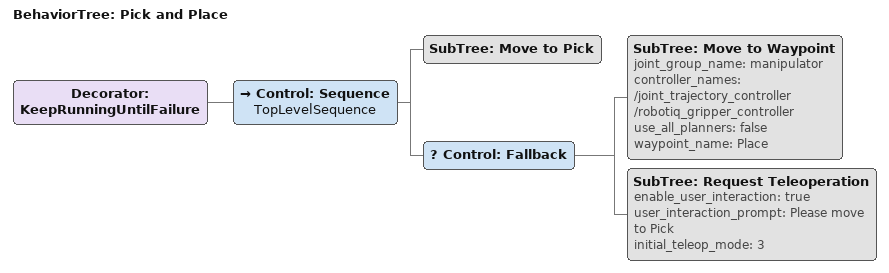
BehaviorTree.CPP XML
<?xml version='1.0' encoding='UTF-8'?>
<root BTCPP_format="4" main_tree_to_execute="Pick and Place">
  <BehaviorTree ID="Pick and Place" _description="" _hardcoded="false">
    <Decorator ID="KeepRunningUntilFailure">
      <Control ID="Sequence" name="TopLevelSequence">
        <SubTree ID="Move to Pick"/>
        <Control ID="Fallback">
          <SubTree ID="Move to Waypoint" joint_group_name="manipulator" controller_names="/joint_trajectory_controller /robotiq_gripper_controller" use_all_planners="false" waypoint_name="Place"/>
          <SubTree ID="Request Teleoperation" enable_user_interaction="true" user_interaction_prompt="Please move to Pick" initial_teleop_mode="3"/>
        </Control>
      </Control>
    </Decorator>
  </BehaviorTree>
</root>
